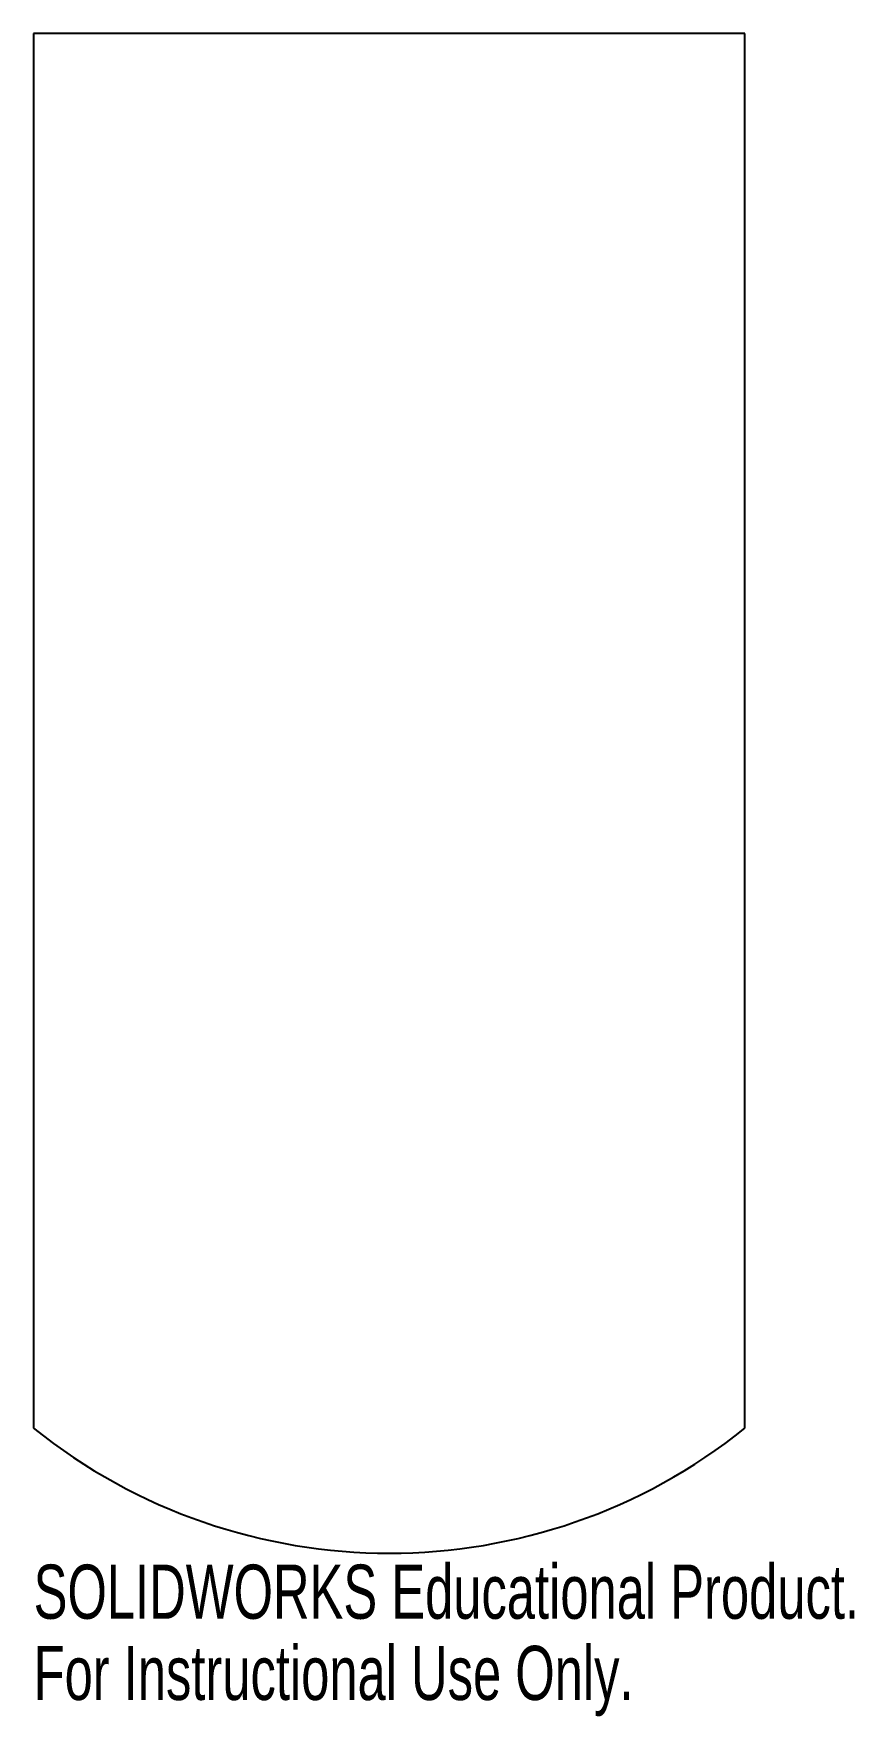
# Model space of a CAD drawing. Header units: inches. Extents: x -1.25 to 1.63, y -5.41 to 0.5.
import ezdxf

# ---------------------------------------------------------------- set-up
doc = ezdxf.new("R2010")
doc.units = ezdxf.units.IN
doc.header["$MEASUREMENT"] = 0
doc.styles.add('SLDTEXTSTYLE0', font='TXT', dxfattribs={"width": 0.7})

msp = doc.modelspace()

# ---------------------------------------------------------------- linework, layer by layer
at = {"color": 7, "linetype": 'Continuous', "lineweight": 25}
for p, q in [((1.25, 0.5), (-1.25, 0.5)), ((-1.25, 0.5), (-1.25, -4.4)), ((1.25, -4.4), (1.25, 0.5))]:
    msp.add_line(p, q, dxfattribs=at)
msp.add_arc((0, -2.8388), 2, 231.31781, 308.68219, dxfattribs=at)

# ---------------------------------------------------------------- texts
at = {"color": 7, "linetype": 'Continuous', "char_height": 0.1903, "attachment_point": 1, "style": 'SLDTEXTSTYLE0'}
for s, insert in [('SOLIDWORKS Educational Product.', (-1.25, -4.8789)), ('For Instructional Use Only.', (-1.25, -5.1643))]:
    msp.add_mtext(s, dxfattribs=dict(at, insert=insert))

doc.saveas('drawing.dxf')
